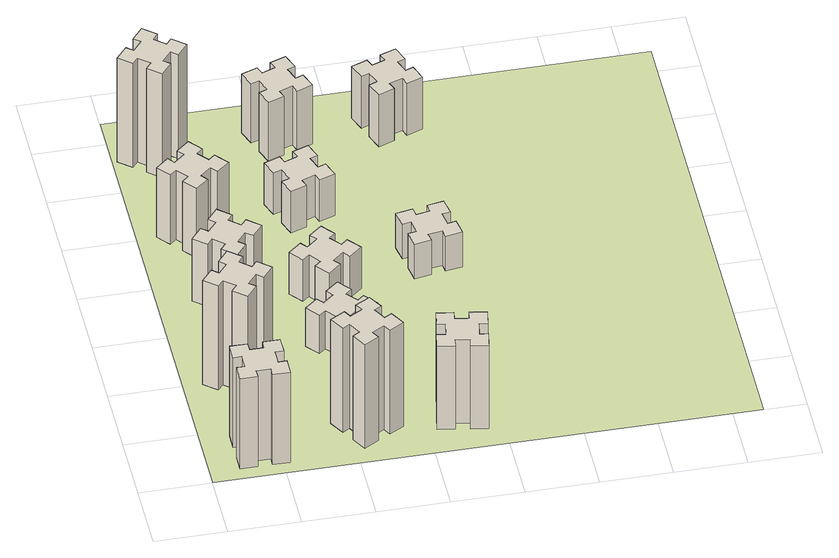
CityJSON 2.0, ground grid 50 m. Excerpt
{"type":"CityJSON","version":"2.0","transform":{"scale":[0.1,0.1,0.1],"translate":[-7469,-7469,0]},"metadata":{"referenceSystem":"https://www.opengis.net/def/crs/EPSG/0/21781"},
"CityObjects":{
"building1":{"type":"Building","attributes":{"class":"1000","function":"1000","usage":"1000","yearOfConstruction":2016,"roofType":"1000","measuredHeight":78,"storeysAboveGround":30,"storeysBelowGround":0},"geometry":[{"type":"Solid","lod":"1","boundaries":[[[[0,1,2,3,4,5,6,7,8,9,10,11,12,13,14,15,16,17,18,19]],[[17,16,20,21]],[[16,15,22,20]],[[15,14,23,22]],[[14,13,24,23]],[[13,12,25,24]],[[12,11,26,25]],[[11,10,27,26]],[[10,9,28,27]],[[9,8,29,28]],[[8,7,30,29]],[[7,6,31,30]],[[6,5,32,31]],[[5,4,33,32]],[[4,3,34,33]],[[3,2,35,34]],[[2,1,36,35]],[[1,0,37,36]],[[0,19,38,37]],[[19,18,39,38]],[[18,17,21,39]],[[24,25,26,27,28,29,30,31,32,33,34,35,36,37,38,39,21,20,22,23]]]]}]},
"building2":{"type":"Building","attributes":{"class":"1000","function":"1000","usage":"1000","yearOfConstruction":2016,"roofType":"1000","measuredHeight":90,"storeysAboveGround":30,"storeysBelowGround":0},"geometry":[{"type":"Solid","lod":"1","boundaries":[[[[40,41,42,43,44,45,46,47,48,49,50,51,52,53,54,55,56,57,58,59]],[[57,56,60,61]],[[56,55,62,60]],[[55,54,63,62]],[[54,53,64,63]],[[53,52,65,64]],[[52,51,66,65]],[[51,50,67,66]],[[50,49,68,67]],[[49,48,69,68]],[[48,47,70,69]],[[47,46,71,70]],[[46,45,72,71]],[[45,44,73,72]],[[44,43,74,73]],[[43,42,75,74]],[[42,41,76,75]],[[41,40,77,76]],[[40,59,78,77]],[[59,58,79,78]],[[58,57,61,79]],[[64,65,66,67,68,69,70,71,72,73,74,75,76,77,78,79,61,60,62,63]]]]}]},
"building3":{"type":"Building","attributes":{"class":"1000","function":"1000","usage":"1000","yearOfConstruction":2016,"roofType":"1000","measuredHeight":54,"storeysAboveGround":30,"storeysBelowGround":0},"geometry":[{"type":"Solid","lod":"1","boundaries":[[[[80,81,82,83,84,85,86,87,88,89,90,91,92,93,94,95,96,97,98,99]],[[97,96,100,101]],[[96,95,102,100]],[[95,94,103,102]],[[94,93,104,103]],[[93,92,105,104]],[[92,91,106,105]],[[91,90,107,106]],[[90,89,108,107]],[[89,88,109,108]],[[88,87,110,109]],[[87,86,111,110]],[[86,85,112,111]],[[85,84,113,112]],[[84,83,114,113]],[[83,82,115,114]],[[82,81,116,115]],[[81,80,117,116]],[[80,99,118,117]],[[99,98,119,118]],[[98,97,101,119]],[[104,105,106,107,108,109,110,111,112,113,114,115,116,117,118,119,101,100,102,103]]]]}]},
"building4":{"type":"Building","attributes":{"class":"1000","function":"1000","usage":"1000","yearOfConstruction":2016,"roofType":"1000","measuredHeight":60,"storeysAboveGround":30,"storeysBelowGround":0},"geometry":[{"type":"Solid","lod":"1","boundaries":[[[[120,121,122,123,124,125,126,127,128,129,130,131,132,133,134,135,136,137,138,139]],[[137,136,140,141]],[[136,135,142,140]],[[135,134,143,142]],[[134,133,144,143]],[[133,132,145,144]],[[132,131,146,145]],[[131,130,147,146]],[[130,129,148,147]],[[129,128,149,148]],[[128,127,150,149]],[[127,126,151,150]],[[126,125,152,151]],[[125,124,153,152]],[[124,123,154,153]],[[123,122,155,154]],[[122,121,156,155]],[[121,120,157,156]],[[120,139,158,157]],[[139,138,159,158]],[[138,137,141,159]],[[144,145,146,147,148,149,150,151,152,153,154,155,156,157,158,159,141,140,142,143]]]]}]},
"building5":{"type":"Building","attributes":{"class":"1000","function":"1000","usage":"1000","yearOfConstruction":2016,"roofType":"1000","measuredHeight":90,"storeysAboveGround":30,"storeysBelowGround":0},"geometry":[{"type":"Solid","lod":"1","boundaries":[[[[160,161,162,163,164,165,166,167,168,169,170,171,172,173,174,175,176,177,178,179]],[[177,176,180,181]],[[176,175,182,180]],[[175,174,183,182]],[[174,173,184,183]],[[173,172,185,184]],[[172,171,186,185]],[[171,170,187,186]],[[170,169,188,187]],[[169,168,189,188]],[[168,167,190,189]],[[167,166,191,190]],[[166,165,192,191]],[[165,164,193,192]],[[164,163,194,193]],[[163,162,195,194]],[[162,161,196,195]],[[161,160,197,196]],[[160,179,198,197]],[[179,178,199,198]],[[178,177,181,199]],[[184,185,186,187,188,189,190,191,192,193,194,195,196,197,198,199,181,180,182,183]]]]}]},
"building6":{"type":"Building","attributes":{"class":"1000","function":"1000","usage":"1000","yearOfConstruction":2016,"roofType":"1000","measuredHeight":90,"storeysAboveGround":30,"storeysBelowGround":0},"geometry":[{"type":"Solid","lod":"1","boundaries":[[[[200,201,202,203,204,205,206,207,208,209,210,211,212,213,214,215,216,217,218,219]],[[217,216,220,221]],[[216,215,222,220]],[[215,214,223,222]],[[214,213,224,223]],[[213,212,225,224]],[[212,211,226,225]],[[211,210,227,226]],[[210,209,228,227]],[[209,208,229,228]],[[208,207,230,229]],[[207,206,231,230]],[[206,205,232,231]],[[205,204,233,232]],[[204,203,234,233]],[[203,202,235,234]],[[202,201,236,235]],[[201,200,237,236]],[[200,219,238,237]],[[219,218,239,238]],[[218,217,221,239]],[[224,225,226,227,228,229,230,231,232,233,234,235,236,237,238,239,221,220,222,223]]]]}]},
"building7":{"type":"Building","attributes":{"class":"1000","function":"1000","usage":"1000","yearOfConstruction":2016,"roofType":"1000","measuredHeight":33,"storeysAboveGround":30,"storeysBelowGround":0},"geometry":[{"type":"Solid","lod":"1","boundaries":[[[[240,241,242,243,244,245,246,247,248,249,250,251,252,253,254,255,256,257,258,259]],[[257,256,260,261]],[[256,255,262,260]],[[255,254,263,262]],[[254,253,264,263]],[[253,252,265,264]],[[252,251,266,265]],[[251,250,267,266]],[[250,249,268,267]],[[249,248,269,268]],[[248,247,270,269]],[[247,246,271,270]],[[246,245,272,271]],[[245,244,273,272]],[[244,243,274,273]],[[243,242,275,274]],[[242,241,276,275]],[[241,240,277,276]],[[240,259,278,277]],[[259,258,279,278]],[[258,257,261,279]],[[264,265,266,267,268,269,270,271,272,273,274,275,276,277,278,279,261,260,262,263]]]]}]},
"building8":{"type":"Building","attributes":{"class":"1000","function":"1000","usage":"1000","yearOfConstruction":2016,"roofType":"1000","measuredHeight":36,"storeysAboveGround":30,"storeysBelowGround":0},"geometry":[{"type":"Solid","lod":"1","boundaries":[[[[280,281,282,283,284,285,286,287,288,289,290,291,292,293,294,295,296,297,298,299]],[[297,296,300,301]],[[296,295,302,300]],[[295,294,303,302]],[[294,293,304,303]],[[293,292,305,304]],[[292,291,306,305]],[[291,290,307,306]],[[290,289,308,307]],[[289,288,309,308]],[[288,287,310,309]],[[287,286,311,310]],[[286,285,312,311]],[[285,284,313,312]],[[284,283,314,313]],[[283,282,315,314]],[[282,281,316,315]],[[281,280,317,316]],[[280,299,318,317]],[[299,298,319,318]],[[298,297,301,319]],[[304,305,306,307,308,309,310,311,312,313,314,315,316,317,318,319,301,300,302,303]]]]}]},
"building9":{"type":"Building","attributes":{"class":"1000","function":"1000","usage":"1000","yearOfConstruction":2016,"roofType":"1000","measuredHeight":72,"storeysAboveGround":30,"storeysBelowGround":0},"geometry":[{"type":"Solid","lod":"1","boundaries":[[[[320,321,322,323,324,325,326,327,328,329,330,331,332,333,334,335,336,337,338,339]],[[337,336,340,341]],[[336,335,342,340]],[[335,334,343,342]],[[334,333,344,343]],[[333,332,345,344]],[[332,331,346,345]],[[331,330,347,346]],[[330,329,348,347]],[[329,328,349,348]],[[328,327,350,349]],[[327,326,351,350]],[[326,325,352,351]],[[325,324,353,352]],[[324,323,354,353]],[[323,322,355,354]],[[322,321,356,355]],[[321,320,357,356]],[[320,339,358,357]],[[339,338,359,358]],[[338,337,341,359]],[[344,345,346,347,348,349,350,351,352,353,354,355,356,357,358,359,341,340,342,343]]]]}]},
"building10":{"type":"Building","attributes":{"class":"1000","function":"1000","usage":"1000","yearOfConstruction":2016,"roofType":"1000","measuredHeight":36,"storeysAboveGround":30,"storeysBelowGround":0},"geometry":[{"type":"Solid","lod":"1","boundaries":[[[[360,361,362,363,364,365,366,367,368,369,370,371,372,373,374,375,376,377,378,379]],[[377,376,380,381]],[[376,375,382,380]],[[375,374,383,382]],[[374,373,384,383]],[[373,372,385,384]],[[372,371,386,385]],[[371,370,387,386]],[[370,369,388,387]],[[369,368,389,388]],[[368,367,390,389]],[[367,366,391,390]],[[366,365,392,391]],[[365,364,393,392]],[[364,363,394,393]],[[363,362,395,394]],[[362,361,396,395]],[[361,360,397,396]],[[360,379,398,397]],[[379,378,399,398]],[[378,377,381,399]],[[384,385,386,387,388,389,390,391,392,393,394,395,396,397,398,399,381,380,382,383]]]]}]},
"building11":{"type":"Building","attributes":{"class":"1000","function":"1000","usage":"1000","yearOfConstruction":2016,"roofType":"1000","measuredHeight":51,"storeysAboveGround":30,"storeysBelowGround":0},"geometry":[{"type":"Solid","lod":"1","boundaries":[[[[400,401,402,403,404,405,406,407,408,409,410,411,412,413,414,415,416,417,418,419]],[[417,416,420,421]],[[416,415,422,420]],[[415,414,423,422]],[[414,413,424,423]],[[413,412,425,424]],[[412,411,426,425]],[[411,410,427,426]],[[410,409,428,427]],[[409,408,429,428]],[[408,407,430,429]],[[407,406,431,430]],[[406,405,432,431]],[[405,404,433,432]],[[404,403,434,433]],[[403,402,435,434]],[[402,401,436,435]],[[401,400,437,436]],[[400,419,438,437]],[[419,418,439,438]],[[418,417,421,439]],[[424,425,426,427,428,429,430,431,432,433,434,435,436,437,438,439,421,420,422,423]]]]}]},
"building12":{"type":"Building","attributes":{"class":"1000","function":"1000","usage":"1000","yearOfConstruction":2016,"roofType":"1000","measuredHeight":30,"storeysAboveGround":30,"storeysBelowGround":0},"geometry":[{"type":"Solid","lod":"1","boundaries":[[[[440,441,442,443,444,445,446,447,448,449,450,451,452,453,454,455,456,457,458,459]],[[457,456,460,461]],[[456,455,462,460]],[[455,454,463,462]],[[454,453,464,463]],[[453,452,465,464]],[[452,451,466,465]],[[451,450,467,466]],[[450,449,468,467]],[[449,448,469,468]],[[448,447,470,469]],[[447,446,471,470]],[[446,445,472,471]],[[445,444,473,472]],[[444,443,474,473]],[[443,442,475,474]],[[442,441,476,475]],[[441,440,477,476]],[[440,459,478,477]],[[459,458,479,478]],[[458,457,461,479]],[[464,465,466,467,468,469,470,471,472,473,474,475,476,477,478,479,461,460,462,463]]]]}]},
"building13":{"type":"Building","attributes":{"class":"1000","function":"1000","usage":"1000","yearOfConstruction":2016,"roofType":"1000","measuredHeight":45,"storeysAboveGround":30,"storeysBelowGround":0},"geometry":[{"type":"Solid","lod":"1","boundaries":[[[[480,481,482,483,484,485,486,487,488,489,490,491,492,493,494,495,496,497,498,499]],[[497,496,500,501]],[[496,495,502,500]],[[495,494,503,502]],[[494,493,504,503]],[[493,492,505,504]],[[492,491,506,505]],[[491,490,507,506]],[[490,489,508,507]],[[489,488,509,508]],[[488,487,510,509]],[[487,486,511,510]],[[486,485,512,511]],[[485,484,513,512]],[[484,483,514,513]],[[483,482,515,514]],[[482,481,516,515]],[[481,480,517,516]],[[480,499,518,517]],[[499,498,519,518]],[[498,497,501,519]],[[504,505,506,507,508,509,510,511,512,513,514,515,516,517,518,519,501,500,502,503]]]]}]},
"landuse1":{"type":"LandUse","attributes":{"name":"plot1","function":"1010"},"geometry":[{"type":"MultiSurface","lod":"1","boundaries":[[[520,521,522,523]]]}]}
},
"vertices":[
[265,325,0],[265,225,0],[205,225,0],[205,105,0],[325,105,0],[325,165,0],[425,165,0],[425,105,0],[545,105,0],[545,225,0],[485,225,0],[485,325,0],[545,325,0],[545,445,0],[425,445,0],[425,385,0],[325,385,0],[325,445,0],[205,445,0],[205,325,0],[325,385,780],[325,445,780],[425,385,780],[425,445,780],[545,445,780],[545,325,780],[485,325,780],[485,225,780],[545,225,780],[545,105,780],[425,105,780],[425,165,780],[325,165,780],[325,105,780],[205,105,780],[205,225,780],[265,225,780],[265,325,780],[205,325,780],[205,445,780],
[484,1067,0],[408,1132,0],[446,1178,0],[354,1255,0],[277,1163,0],[323,1124,0],[259,1048,0],[213,1086,0],[136,994,0],[228,917,0],[266,963,0],[343,899,0],[304,853,0],[396,776,0],[473,868,0],[427,906,0],[492,983,0],[538,944,0],[615,1036,0],[523,1113,0],[492,983,900],[538,944,900],[427,906,900],[473,868,900],[396,776,900],[304,853,900],[343,899,900],[266,963,900],[228,917,900],[136,994,900],[213,1086,900],[259,1048,900],[323,1124,900],[277,1163,900],[354,1255,900],[446,1178,900],[408,1132,900],[484,1067,900],[523,1113,900],[615,1036,900],
[584,1907,0],[508,1972,0],[546,2018,0],[454,2095,0],[377,2003,0],[423,1964,0],[359,1888,0],[313,1926,0],[236,1834,0],[328,1757,0],[366,1803,0],[443,1739,0],[404,1693,0],[496,1616,0],[573,1708,0],[527,1746,0],[592,1823,0],[638,1784,0],[715,1876,0],[623,1953,0],[592,1823,540],[638,1784,540],[527,1746,540],[573,1708,540],[496,1616,540],[404,1693,540],[443,1739,540],[366,1803,540],[328,1757,540],[236,1834,540],[313,1926,540],[359,1888,540],[423,1964,540],[377,2003,540],[454,2095,540],[546,2018,540],[508,1972,540],[584,1907,540],[623,1953,540],[715,1876,540],
[492,2528,0],[427,2604,0],[473,2643,0],[396,2735,0],[304,2658,0],[343,2612,0],[266,2547,0],[228,2593,0],[136,2516,0],[213,2424,0],[259,2463,0],[323,2386,0],[277,2348,0],[354,2256,0],[446,2333,0],[408,2379,0],[484,2443,0],[523,2397,0],[615,2474,0],[538,2566,0],[484,2443,600],[523,2397,600],[408,2379,600],[446,2333,600],[354,2256,600],[277,2348,600],[323,2386,600],[259,2463,600],[213,2424,600],[136,2516,600],[228,2593,600],[266,2547,600],[343,2612,600],[304,2658,600],[396,2735,600],[473,2643,600],[427,2604,600],[492,2528,600],[538,2566,600],[615,2474,600],
[1127,255,0],[1214,305,0],[1244,253,0],[1348,313,0],[1288,417,0],[1236,387,0],[1186,474,0],[1238,504,0],[1178,608,0],[1074,548,0],[1104,496,0],[1017,446,0],[987,498,0],[883,438,0],[943,334,0],[995,364,0],[1045,277,0],[993,247,0],[1053,143,0],[1157,203,0],[1045,277,900],[993,247,900],[995,364,900],[943,334,900],[883,438,900],[987,498,900],[1017,446,900],[1104,496,900],[1074,548,900],[1178,608,900],[1238,504,900],[1186,474,900],[1236,387,900],[1288,417,900],[1348,313,900],[1244,253,900],[1214,305,900],[1127,255,900],[1157,203,900],[1053,143,900],
[384,3387,0],[308,3452,0],[346,3498,0],[254,3575,0],[177,3483,0],[223,3444,0],[159,3368,0],[113,3406,0],[36,3314,0],[128,3237,0],[166,3283,0],[243,3219,0],[204,3173,0],[296,3096,0],[373,3188,0],[327,3226,0],[392,3303,0],[438,3264,0],[515,3356,0],[423,3433,0],[392,3303,900],[438,3264,900],[327,3226,900],[373,3188,900],[296,3096,900],[204,3173,900],[243,3219,900],[166,3283,900],[128,3237,900],[36,3314,900],[113,3406,900],[159,3368,900],[223,3444,900],[177,3483,900],[254,3575,900],[346,3498,900],[308,3452,900],[384,3387,900],[423,3433,900],[515,3356,900],
[1083,1332,0],[1006,1267,0],[968,1313,0],[876,1236,0],[953,1144,0],[999,1183,0],[1063,1106,0],[1017,1068,0],[1094,976,0],[1186,1053,0],[1148,1099,0],[1224,1163,0],[1263,1117,0],[1355,1194,0],[1278,1286,0],[1232,1248,0],[1167,1324,0],[1213,1363,0],[1136,1455,0],[1044,1378,0],[1167,1324,330],[1213,1363,330],[1232,1248,330],[1278,1286,330],[1355,1194,330],[1263,1117,330],[1224,1163,330],[1148,1099,330],[1186,1053,330],[1094,976,330],[1017,1068,330],[1063,1106,330],[999,1183,330],[953,1144,330],[876,1236,330],[968,1313,330],[1006,1267,330],[1083,1332,330],[1044,1378,330],[1136,1455,330],
[999,1723,0],[1063,1646,0],[1017,1608,0],[1094,1516,0],[1186,1593,0],[1148,1639,0],[1224,1703,0],[1263,1657,0],[1355,1734,0],[1278,1826,0],[1232,1788,0],[1167,1864,0],[1213,1903,0],[1136,1995,0],[1044,1918,0],[1083,1872,0],[1006,1807,0],[968,1853,0],[876,1776,0],[953,1684,0],[1006,1807,360],[968,1853,360],[1083,1872,360],[1044,1918,360],[1136,1995,360],[1213,1903,360],[1167,1864,360],[1232,1788,360],[1278,1826,360],[1355,1734,360],[1263,1657,360],[1224,1703,360],[1148,1639,360],[1186,1593,360],[1094,1516,360],[1017,1608,360],[1063,1646,360],[999,1723,360],[953,1684,360],[876,1776,360],
[1855,307,0],[1872,405,0],[1931,395,0],[1952,513,0],[1834,534,0],[1824,475,0],[1725,492,0],[1736,551,0],[1617,572,0],[1597,454,0],[1656,444,0],[1638,345,0],[1579,356,0],[1558,237,0],[1677,217,0],[1687,276,0],[1785,258,0],[1775,199,0],[1893,178,0],[1914,297,0],[1785,258,720],[1775,199,720],[1687,276,720],[1677,217,720],[1558,237,720],[1579,356,720],[1638,345,720],[1656,444,720],[1597,454,720],[1617,572,720],[1736,551,720],[1725,492,720],[1824,475,720],[1834,534,720],[1952,513,720],[1931,395,720],[1872,405,720],[1855,307,720],[1914,297,720],[1893,178,720],
[1125,2716,0],[1031,2682,0],[1010,2738,0],[897,2697,0],[939,2584,0],[995,2605,0],[1029,2511,0],[973,2490,0],[1014,2377,0],[1127,2419,0],[1106,2475,0],[1200,2509,0],[1220,2453,0],[1333,2494,0],[1292,2607,0],[1236,2586,0],[1202,2680,0],[1258,2700,0],[1217,2813,0],[1104,2772,0],[1202,2680,360],[1258,2700,360],[1236,2586,360],[1292,2607,360],[1333,2494,360],[1220,2453,360],[1200,2509,360],[1106,2475,360],[1127,2419,360],[1014,2377,360],[973,2490,360],[1029,2511,360],[995,2605,360],[939,2584,360],[897,2697,360],[1010,2738,360],[1031,2682,360],[1125,2716,360],[1104,2772,360],[1217,2813,360],
[1125,3456,0],[1031,3422,0],[1010,3478,0],[897,3437,0],[939,3324,0],[995,3345,0],[1029,3251,0],[973,3230,0],[1014,3117,0],[1127,3159,0],[1106,3215,0],[1200,3249,0],[1220,3193,0],[1333,3234,0],[1292,3347,0],[1236,3326,0],[1202,3420,0],[1258,3440,0],[1217,3553,0],[1104,3512,0],[1202,3420,510],[1258,3440,510],[1236,3326,510],[1292,3347,510],[1333,3234,510],[1220,3193,510],[1200,3249,510],[1106,3215,510],[1127,3159,510],[1014,3117,510],[973,3230,510],[1029,3251,510],[995,3345,510],[939,3324,510],[897,3437,510],[1010,3478,510],[1031,3422,510],[1125,3456,510],[1104,3512,510],[1217,3553,510],
[1972,1925,0],[1955,2024,0],[2014,2034,0],[1993,2152,0],[1875,2131,0],[1885,2072,0],[1787,2055,0],[1777,2114,0],[1658,2093,0],[1679,1975,0],[1738,1985,0],[1756,1887,0],[1697,1877,0],[1717,1758,0],[1836,1779,0],[1825,1838,0],[1924,1856,0],[1934,1797,0],[2052,1817,0],[2031,1936,0],[1924,1856,300],[1934,1797,300],[1825,1838,300],[1836,1779,300],[1717,1758,300],[1697,1877,300],[1756,1887,300],[1738,1985,300],[1679,1975,300],[1658,2093,300],[1777,2114,300],[1787,2055,300],[1885,2072,300],[1875,2131,300],[1993,2152,300],[2014,2034,300],[1955,2024,300],[1972,1925,300],[2031,1936,300],[2052,1817,300],
[1865,3456,0],[1771,3422,0],[1750,3478,0],[1637,3437,0],[1679,3324,0],[1735,3345,0],[1769,3251,0],[1713,3230,0],[1754,3117,0],[1867,3159,0],[1846,3215,0],[1940,3249,0],[1960,3193,0],[2073,3234,0],[2032,3347,0],[1976,3326,0],[1942,3420,0],[1998,3440,0],[1957,3553,0],[1844,3512,0],[1942,3420,450],[1998,3440,450],[1976,3326,450],[2032,3347,450],[2073,3234,450],[1960,3193,450],[1940,3249,450],[1846,3215,450],[1867,3159,450],[1754,3117,450],[1713,3230,450],[1769,3251,450],[1735,3345,450],[1679,3324,450],[1637,3437,450],[1750,3478,450],[1771,3422,450],[1865,3456,450],[1844,3512,450],[1957,3553,450],
[5,3705,0],[3705,3705,0],[3705,5,0],[5,5,0]
]}
